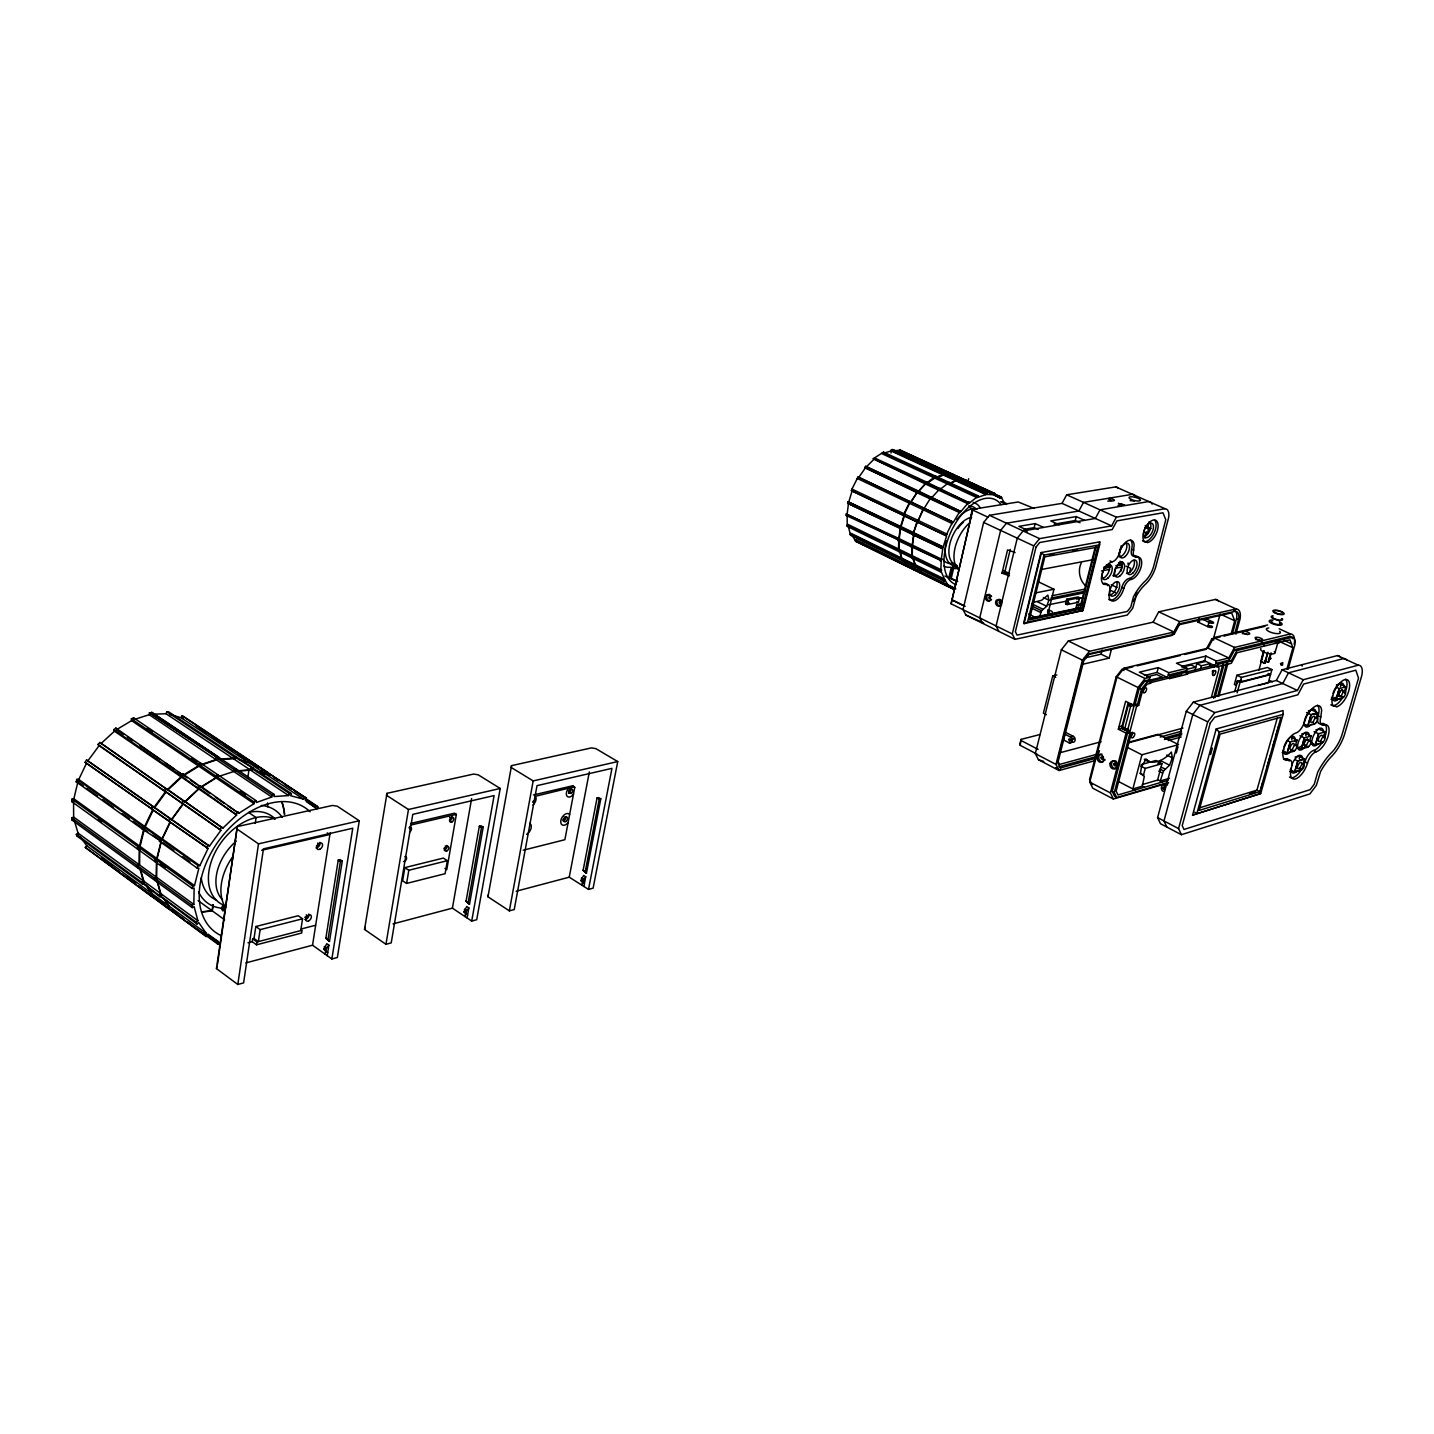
<?xml version="1.0" encoding="UTF-8"?>
<svg xmlns="http://www.w3.org/2000/svg" width="1434" height="1434" viewBox="0 0 1434 1434"><rect width="100%" height="100%" fill="white"/><g stroke="black" fill="none" stroke-linecap="round" stroke-linejoin="round"><path stroke-width="1.5" d="M139.098 864.63L73.636 817.057L71.772 817.936L137.234 865.544L139.098 864.63L139.223 850.523M139.636 865.007L137.754 865.939L154.442 878.074L156.306 877.124L139.636 865.007L139.761 848.874M156.306 877.124L156.485 860.938L154.603 861.368L137.879 849.304L138.202 846.831L140.084 846.418L156.826 858.482L161.11 841.274L142.558 829.175L143.472 826.665L145.228 826.791L162.024 838.747L170.126 821.772L85.126 762.314L86.524 759.984L154.173 807.145L165.484 791.747L99.125 745.662L97.978 744.497L99.806 742.471L184.771 801.767L198.519 788.825L180.881 775.633L183.014 774.001L209.956 793.54M156.575 877.321L154.693 878.253L191.959 905.356L193.841 904.406L156.575 877.321L156.754 861.135L154.872 861.565L155.195 859.091L157.077 858.661L194.486 885.585L198.896 868.215L197.139 868.108L159.622 841.346L160.536 838.818L162.293 838.944L199.828 865.652L208.055 848.462L151.789 809.242L153.223 806.858L154.711 807.521L171.578 819.37L182.925 803.865L97.978 744.497M193.841 904.406L194.128 888.076L192.246 888.524L154.872 861.565M898.706 551.463L847.225 526.386L848.139 525.633L850.541 535.24L901.896 560.371L899.62 550.692L898.706 551.463L898.455 550.208L898.76 539.991L846.221 515.487L846.257 514.017L898.831 538.521L900.265 527.999L847.619 503.28L847.96 501.703L900.624 526.403L904.012 515.541L851.366 490.625L851.975 489.066L858.016 476.984L953.377 522.209L959.489 511.974L917.097 492.113L918.119 490.876L960.923 511.544L968.165 502.868L925.719 483.15L926.848 482.218L969.456 502.993L978.4 495.931L978.329 497.168L934.843 476.913L934.789 478.131L927.027 483.276L926.848 482.218M1099.627 544.83L1099.735 541.855L1041.46 552.52L1024.037 623.629L1083.064 610.472L1099.627 544.83L1043.97 555.101L1041.46 552.52M858.016 476.984L910.626 502.043L917.097 492.74L864.648 467.538L865.652 466.319L918.119 491.503L925.504 484.011L873.234 458.755L883.487 452.122L935.56 476.16L935.506 477.379L943.088 474.905L943.787 473.561M883.487 452.122L883.434 453.323L891.052 450.957L943.088 474.905M897.827 540.475L898.831 538.521M953.897 587.922L950.097 586.058L949.326 587.241L944.97 579.999L944.146 581.039L943.626 580.053L944.468 579.031L940.829 570.822L941.224 560.551L898.24 540.672L899.243 538.718L941.296 559.063L942.837 548.451L912.813 534.613L917.491 521.958M1052.341 612.264L1052.341 612.067A4.266 1.362 13.7 0 0 1047.752 609.844M886.571 464.473L926.615 483.079L935.56 476.16M978.4 495.931L935.972 476.339L935.918 477.558L943.5 475.102L985.893 494.605L987.255 493.135L986.951 494.443L993.798 494.748L994.318 493.457L994.712 494.999L1000.376 498.1L1001.057 496.917L958.808 477.504L958.109 478.687M221.266 908.439C226.357 916.559 218.739 902.452 224.188 906.969M223.74 907.83L224.546 910.052M940.292 561.035L941.296 559.063M939.037 490.303L939.969 488.313L940.148 489.37L949.093 482.398L949.039 483.617L957.984 479.673L957.876 481.071M948.107 484.28L949.308 482.505L949.236 483.724L958.181 479.763M139.223 848.498L137.359 848.928L71.7 801.552L71.987 799.132L73.869 798.756L139.546 846.042L143.776 828.924L133.093 821.306M990.177 597.745C987.632 600.326 989.299 594.662 990.087 597.171M1000.323 602.997C998.243 598.57 999.444 606.797 1000.125 601.922M847.207 513.551L848.534 503.137M216.247 757.546L215.96 759.554L149.19 714.706L149.441 712.734L217.072 757.385L149.441 712.734M151.412 714.293L151.663 712.322L218.47 757.098L151.663 712.322M137.359 848.928L137.682 846.454L71.987 799.132M154.603 861.368L154.944 858.894L138.202 846.831M899.243 538.718L900.677 528.196L899.781 528.339L901.036 526.601L943.196 546.856L946.673 535.868L903.635 515.541L910.411 501.703L953.377 522.209M192.246 888.524L192.604 886.033L155.195 859.091M912.239 545.01L913.709 534.452M200.652 787.176L215.799 777.748L198.806 766.222L198.609 764.358L200.868 763.282L201.065 765.147L216.498 759.912L216.767 757.905L218.99 757.457L236.018 768.857L235.732 770.883M218.721 759.464L218.99 757.457M913.924 534.559L912.454 545.099L911.307 545.494L911.45 547.071L912.382 546.587L912.275 558.077L913.189 557.306L915.448 567.004L916.272 565.982L944.97 579.999M201.495 911.845L212.089 910.733L212.949 904.657M224.672 919.839L212.34 910.913L213.2 904.836M316.645 809.027L318.115 807.324L316.86 805.944L315.39 807.629L305.209 800.011L306.374 798.075L304.671 797.25L303.506 799.186L290.672 795.727L291.443 793.665L289.417 793.486L288.646 795.547L274.002 796.551L274.306 794.526L236.287 769.036L234.065 769.502L272.066 795.01L271.761 797.035L233.778 771.51L233.796 769.323L216.767 757.905M236.001 771.062L236.287 769.036M331.863 958.97L352.764 828.225L263.444 848.856L243.601 982.899L237.811 984.477L216.444 968.595L237.291 826.593L332.473 805.442L337.313 806.249L359.289 820.768L337.349 957.482L331.863 958.97L312.54 945.221L245.841 962.895M217.52 964.096L237.291 826.593M247.795 777.909L249.086 769.072M255.234 823.385L256.094 817.541L248.996 812.719M237.811 984.477L258.496 843.855L236.556 828.709M617.731 761.562L595.863 748.638L591.471 747.885L511.526 765.648L511.257 767.495L533.179 780.921L617.731 761.562L593.12 888.166L588.514 889.403L569.244 877.178L516.168 891.249M252.635 938.822L256.955 941.959L302.09 930.254L301.642 933.05L256.543 944.809L252.205 941.672L252.635 938.822L254.033 938.463L258.353 941.6L260.146 929.644L255.808 926.525L254.033 938.463M256.543 944.809L256.955 941.959M588.514 889.403L611.959 768.355L537.015 785.653L514.232 909.55L509.357 910.859L487.972 896.806L488.277 894.798M1269.269 657.364L1269.968 658.977L1271.295 658.314M300.728 930.612L302.556 918.782L298.218 915.734L255.808 926.525M312.54 945.221L330.178 832.724M328.888 945.203L327.705 952.678L325.966 950.67L326.325 948.358L328.888 945.203L326.773 943.715L323.869 949.183L327.705 952.678L327.221 955.671M325.859 938.212L338.245 860.059L340.127 859.611L342.26 861.063L329.479 941.457L325.859 938.212L329.479 941.457M325.124 954.166L325.59 951.19M327.956 939.7L340.378 861.511L338.245 860.059M1232.487 633.685L1236.753 617.678A12.619 6.077 -64.3 0 0 1233.921 610.418L1235.929 611.332A12.619 6.059 -64.3 0 1 1238.743 618.61L1235.068 632.502M471.714 921.058L494.103 795.583L412.795 814.351L391.231 942.873L385.961 944.307L364.541 929.447L386.965 793.325L473.668 774.055L478.257 774.844L500.215 788.467L476.715 919.714L471.714 921.058L452.409 908.152L393.095 923.872M385.961 944.307L408.457 809.493L386.481 795.296L386.965 793.325M404.836 867.624L402.631 880.781L406.593 883.434L445.096 873.7L447.354 860.687L443.375 858.088L404.836 867.624L408.815 870.277L447.354 860.687M406.593 883.434L408.815 870.277M410.608 823.457L454.524 813.186L456.37 814.369L446.781 869.667L444.934 868.448M468.846 907.919L467.592 915.089L466.068 913.135L466.462 910.913L468.846 907.919L466.749 906.521L463.971 911.737L467.592 915.089L467.09 917.957M452.409 908.152L471.625 798.559M466.068 901.197L479.35 826.199L481.071 825.769L483.204 827.131L469.492 904.316L466.068 901.197L469.492 904.316M464.974 916.559L465.476 913.691M468.165 902.595L481.483 827.543L483.204 827.131M1133.649 550.172L1134.151 544.723A12.189 6.274 -64.8 0 0 1127.465 540.959A12.189 6.274 -64.8 0 0 1119.38 552.861A8.729 4.517 -64.7 0 1 1112.067 561.877A12.225 6.31 -64.5 0 0 1101.975 574.586A12.225 6.31 -64.5 0 0 1106.331 584.427A8.676 4.481 -64.2 0 1 1109.557 591.346A12.117 6.22 -64.3 0 0 1110.669 600.254A12.117 6.22 -64.3 0 0 1117.803 598.785L1119.721 596.705A12.117 6.22 -64.3 0 0 1123.826 588.424A8.604 4.392 -64.4 0 1 1131.229 579.408A12.099 6.184 -64.6 0 0 1141.141 566.86A12.099 6.184 -64.6 0 0 1136.983 557.091A8.658 4.427 -64.8 0 1 1133.649 550.172L1131.623 549.24A12.189 6.274 -64.8 0 0 1130.566 540.152M487.972 896.806L511.526 765.648M509.357 910.859L533.179 780.921M523.213 850.219L564.871 839.715L574.765 787.427L572.614 785.796L533.43 794.956M585.735 876.766L584.409 883.702L583.477 879.651L585.735 876.766L583.656 875.457L580.967 880.476L584.409 883.702L583.889 886.481M569.244 877.178L589.32 771.976M583.136 870.295L597.064 797.931L598.659 797.555L600.792 798.828L586.416 873.306L583.136 870.295L586.416 873.306M581.792 885.136L582.312 882.376M585.233 871.621L599.197 799.222L600.792 798.828M1320.786 717.072L1321.646 710.601A15.003 6.722 -63.6 0 0 1314.369 706.819A15.003 6.722 -63.6 0 0 1304.582 721.661A10.755 4.858 -63.6 0 1 1295.852 733.025A15.039 6.776 -63.3 0 0 1283.753 748.996A15.039 6.776 -63.3 0 0 1288.108 760.163A10.683 4.804 -63.1 0 1 1291.335 767.961A14.896 6.65 -63.2 0 0 1292.07 778.339A14.896 6.65 -63.2 0 0 1300.172 775.848L1302.448 773.231A14.896 6.65 -63.2 0 0 1307.521 763.067A10.558 4.678 -63.3 0 1 1316.358 751.721A14.842 6.596 -63.5 0 0 1328.189 735.983A14.842 6.596 -63.5 0 0 1324.102 724.905A10.63 4.75 -63.7 0 1 1320.786 717.072L1318.151 715.817A14.985 6.74 -63.6 0 0 1317.505 705.205M891.052 450.957L891.733 449.613L890.98 453.036M942.156 473.829L892.127 450.814L892.414 449.523L944.45 473.453L944.164 474.744L952.893 474.278L995.232 493.708M847.619 503.28L899.369 528.142L900.624 526.403M913.028 534.703L917.348 520.183L918.334 520.47L923.496 507.887L924.321 508.514M943.5 475.102L944.863 473.65L987.255 493.135M986.951 494.443L944.576 474.941L944.863 473.65M899.781 528.339L941.941 548.595L943.196 546.856M364.541 929.447L365.025 927.314M967.161 485.14L968.649 478.741M957.446 581.541L948.824 577.884L951.298 567.308L947.121 567.272A35.115 19.628 -64.4 0 1 943.931 565.982M949.971 577.902L953.61 563.383M970.137 518.839L972.485 508.837L969.097 507.26M1034.022 508.407L1018.23 501.972L972.808 509.267L951.101 603.786L1012.279 633.936L1014.985 639.349L1127.321 615.043L1132.717 608.249L1135.943 596.687A29.971 15.075 -64.2 0 1 1144.708 584.929L1145.838 583.889A22.281 11.329 -64.6 0 0 1155.643 567.29L1168.62 517.692A12.709 6.471 -65.2 0 0 1165 508.712L1115.724 486.897L1066.681 494.802L1062.038 503.37L989.46 515.29L983.634 522.442L963.039 609.593L965.835 615.007L1014.985 639.349M951.101 603.786L952.015 599.842L964.885 606.188M964.777 606.241L952.033 599.95L972.808 509.267M73.869 798.756L77.884 781.96L76.145 781.799L77.024 779.325L78.762 779.487L144.691 826.414L152.757 809.547L85.126 762.314M1009.464 575.841L1001.99 573.17L1007.582 549.885L1015.093 552.556M1001.99 573.17L1004.678 572.65L1010.271 549.401M1026.78 532.283L1027.264 530.239L1018.929 526.368L1035.169 523.589L1043.504 527.425M1024.037 529.379L1034.201 527.622L1035.169 523.589M1012.279 633.936L1033.735 545.888L1039.578 538.628L1111.637 525.866L1116.333 517.172L1165 508.712M1023.733 622.858L1040.959 552.556M1024.037 623.629L1027.515 622.159L1043.97 555.101M140.084 846.418L144.314 829.3L142.558 829.175M1039.399 617.462L1041.586 610.759L1046.695 606.259L1048.899 600.183L1047.878 595.128L1041.604 600.272L1032.588 602.639M1047.501 615.276L1053.954 589.249L1037.624 581.451M157.077 858.661L161.361 841.471L159.622 841.346M224.385 907.328L224.439 908.959M1040.152 734.477L1021.044 739.388L1019.897 744.067L1020.237 745.357L1036.907 754.087M1084.534 520.345L1076.253 516.581L1075.267 520.542L1054.044 524.199M1020.237 745.357L1021.044 739.388M1065.587 603.822L1066.735 599.233L1078.009 596.92L1079.623 597.691L1078.476 602.262L1067.201 604.592L1065.587 603.822L1069.352 603.033M1067.201 604.592L1068.348 600.004L1079.623 597.691M1056.858 674.93L1052.735 675.898L1043.396 713.182L1046.39 714.706M1094.895 760.683L1059.063 770.524L1038.467 759.715L1035.312 753.621L1061.339 649.799L1068.33 640.98L1153.133 622.177L1173.944 632.018L1179.573 621.603L1236.054 608.948A15.129 7.26 -64.3 0 1 1240.016 619.165L1235.929 634.151M1075.643 609.074L1076.809 604.485L1082.437 603.32M1077.651 608.321L1078.422 605.256L1082.186 604.467M1029.128 618.305L1079.981 607.675L1094.984 548.111M1096.185 546.3L1080.644 607.998L1029.791 618.628M1082.276 608.787L1097.852 547.071L1044.812 556.876L1029.343 619.882L1082.276 608.787L1079.981 607.675M1082.186 611.368L1098.695 545.942M1099.233 543.844L1099.735 541.855M1059.063 770.524L1055.962 764.412L1082.437 660.16L1089.428 651.305L1173.944 632.018M1059.224 754.159L1062.469 741.378M1063.347 737.954L1078.171 679.608M1079.246 675.342L1082.509 662.562M1113.393 576.253L1115.652 567.434M1118.968 554.42L1121.191 545.745M1121.083 571.019L1122.123 566.932M1084.265 658.045L1101.115 654.173L1102.172 650.032M1129.616 572.363L1130.673 568.294L1126.049 566.161M1081.828 664.48L1109.163 658.098L1111.601 648.634M1144.87 538.091L1146.286 531.727M1147.451 528.106L1149.1 521.743M1136.821 592.188L1135.728 596.401A12.512 6.363 -64.3 0 1 1135.262 597.655M1132.717 666.882L1121.908 669.463L1116.19 676.758L1089.553 779.612L1092.027 784.595M1168.62 782.839L1113.376 799.025L1092.798 788.216L1089.768 782.122L1116.961 677.171L1123.987 668.208L1208.02 648.15L1228.795 657.991L1234.495 647.415L1290.385 633.936A15.344 7.116 -64.2 0 1 1294.149 644.189M1097.709 757.098L1099.376 750.681M1145.157 525.579L1151 528.519L1148.58 528.949L1147.379 533.591L1143.758 531.96M1167.832 780.419L1118 794.956L1116.136 791.102L1131.318 733.366L1126.066 733.15L1118.323 729.225L1125.636 701.262L1134.133 705.42L1127.052 732.362M1118.323 729.225L1121.478 728.4L1128.217 702.588M1131.82 704.273L1128.271 705.169L1122.23 728.293L1124.525 729.458L1128.074 728.526M1124.525 729.458L1130.584 706.335L1134.133 705.42M1113.376 799.025L1110.4 792.912L1126.066 733.15M1149.279 679.77L1149.925 677.332L1145.085 678.515L1138.04 687.549L1133.416 705.134L1137.108 705.779L1138.686 705.385L1142.773 689.826L1147.2 684.143L1150.749 683.265L1151.412 680.809L1149.279 679.77L1145.085 680.809L1139.349 688.159L1134.993 704.739M1167.993 782.516L1116.727 797.537L1114.648 796.444L1112.228 791.46L1127.644 732.72M1129.598 732.989L1136.803 705.582M1116.727 797.537L1114.308 792.554L1129.741 733.796M1137.108 705.779L1141.464 689.216L1147.2 681.849L1167.85 676.597M1144.386 675.522L1157.005 672.438L1158.296 667.599L1168.818 672.689L1186.922 668.244L1186.008 672.116M1161.791 678.103L1162.042 677.153L1156.629 674.518L1146.841 676.92M1127.716 742.489L1158.009 734.298L1178.569 744.622L1141.93 754.786L1132.86 788.951L1134.939 790.026M1215.297 664.892L1170.287 676.149L1168.172 675.127L1168.818 672.689M1143.561 774.79L1145.264 768.409L1161.988 763.659L1157.453 780.544M1157.005 672.438L1169.642 678.587L1170.287 676.149M1117.911 781.189L1132.86 788.951L1142.306 786.191L1144.314 776.457L1140.012 773.123M1211.228 625.887A3.065 0.95 14.7 0 1 1211.927 627.429A3.065 0.95 14.7 0 1 1207.786 626.676L1197.892 622.051L1199.003 617.875M1203.036 619.757L1206.478 618.986L1212.357 621.711A3.065 0.95 14.6 0 1 1213.056 623.234A3.065 0.95 14.6 0 1 1208.916 622.499L1203.162 619.291M1145.766 760.092C1154.46 765.738 1165.573 758.98 1171.363 752.043L1172.349 757.887L1169.588 765.2L1163.548 770.936L1160.249 780.974L1169.481 778.286M1194.791 671.004L1196.781 663.583L1205.618 661.433M1207.786 626.676L1208.916 622.499M1157.596 817.613L1186.276 711.282L1193.357 702.122L1276.314 680.487L1297.429 690.471L1303.219 679.734L1358.303 665.197A15.595 6.919 -64.1 0 1 1361.798 675.468L1344.357 735.033A27.318 12.081 -63.5 0 1 1332.419 755.503L1331.111 756.847A36.657 15.989 -63.2 0 0 1320.606 771.51L1316.34 785.402L1309.905 793.916L1181.383 834.696L1160.482 823.725L1157.596 817.613L1178.569 828.583L1181.383 834.696M1176.292 753.029L1177.995 746.72M1200.634 668.513L1201.369 665.788L1210.188 663.619L1209.454 666.326M1228.795 657.991L1216.337 661.038L1205.904 656.073L1204.614 660.841L1181.455 666.487M1213.164 639.797L1220.155 614.021M1288.091 669.391L1294.956 644.583A12.816 5.933 -64.2 0 0 1292.285 637.305L1236.843 650.57L1231.143 661.128L1217.789 664.426L1215.691 663.422L1216.337 661.038M1204.327 660.698L1217.143 666.81L1217.789 664.426M1211.443 697.067L1218.99 669.248A7.851 3.764 -63.8 0 0 1217.681 666.021L1186.043 673.855M1213.558 698.304L1222.969 663.852M1231.197 633.703L1234.71 620.779L1231.627 612.874L1178.103 624.937M1178.569 828.583L1207.715 721.84L1214.795 712.608L1297.429 690.471M1215.028 697.623L1223.758 665.663M1217.591 696.44L1226.912 662.329M1218.954 696.207L1227.737 664.103M1192.568 815.121L1216.211 728.956L1283.072 710.547L1283.089 714.401L1260.701 793.558L1192.568 815.121L1260.701 793.558M1210.619 754.517L1212.375 748.1M1283.089 714.401L1219.259 732.093L1196.924 813.329L1194.773 812.218M1236.915 675.235L1234.369 684.484L1236 685.273L1237.273 680.648L1240.141 682.01L1270.649 674.159L1271.94 669.588L1267.459 667.473L1236.915 675.235L1241.414 677.386L1271.94 669.588M1234.692 691.69L1237.56 681.293L1241.629 680.254M1237.13 692.873L1240.016 682.476L1270.524 674.607L1268.23 682.853L1257.833 685.56M1240.141 682.01L1241.414 677.386M1217.143 666.81L1231.376 663.279L1237.076 652.721L1263.569 646.268L1264.214 643.92M1267.441 654.065L1264.896 663.225L1260.683 661.612L1263.73 650.642L1261.705 659.658M1258.891 670.234L1264.179 651.161M1264.376 663.35L1267.943 652.237M1271.241 653.115L1268.696 662.221L1264.501 660.626L1268.176 662.365L1270.721 653.259M1274.987 652.9L1278.196 641.374M1286.925 669.015L1292.912 647.738L1289.991 639.815L1263.569 646.268M1200.15 807.647L1256.937 790.152L1277.353 717.825M1259.912 791.658L1280.956 717.215L1220.119 734.136L1199.111 810.443L1259.912 791.658L1256.937 790.152M1259.966 792.249L1262.995 781.53M1267.244 766.527L1270.273 755.826M1272.693 747.239L1274.503 740.822M1275.722 736.538L1278.752 725.819M1295.35 745.626L1297.089 740.105L1290.958 737.13M1290.116 769.861L1294.687 772.119L1297.716 760.97L1304.384 758.962M1301.355 770.094L1294.687 772.119L1297.86 761.042L1304.528 759.052L1302.789 764.483M1316.053 718.416L1317.81 712.895L1311.124 714.759L1307.916 725.98L1304.85 724.493M1309.403 741.503L1311.16 736.018L1305.048 733.061L1301.696 734.029M1323.51 737.363L1325.106 731.842M1323.654 737.434L1325.249 731.914L1319.155 728.992L1315.856 729.942M1331.487 697.605L1336.076 699.756L1339.32 688.607L1345.845 686.814L1344.088 692.317M848.874 501.577L852.154 490.822M901.036 526.601L904.424 515.738M216.444 968.595L217.197 966.301M1143.256 689.001L1142.145 690.435M1212.411 672.026L1212.429 670.789M153.492 714.222L166.039 713.72L166.756 711.73L168.8 711.963L235.606 756.471L234.871 758.496M76.145 781.799L142.038 828.798L142.952 826.289L144.691 826.414M159.353 841.149L160.285 838.621L162.024 838.747M218.183 759.106L232.828 758.299L233.581 756.274L166.756 711.73M220.8 759.357L233.366 758.658L234.1 756.632L253.155 768.176L252.42 770.201M235.409 758.855L236.144 756.829L233.581 756.274M197.139 868.108L198.071 865.544L199.828 865.652M237.829 770.757L250.376 770.004L251.129 767.979M238.098 770.936L250.645 770.183L251.398 768.14L253.424 768.355L291.443 793.665M990.213 596.652L990.231 598.211M1000.394 601.617L1000.233 602.979L1001.703 603.105M1001.667 602.728L1000.412 603.176M862.569 543.181L863.017 544.651M892.127 450.814L900.516 450.24L952.481 474.08L951.979 475.371M900.516 450.24L900.014 451.495L947.982 473.525M851.366 490.625L903.223 515.344L909.998 501.506M916.918 521.868L917.545 520.273M913.727 568.24L913.225 569.513L914.569 569.925L915.071 568.653M913.637 569.71L914.139 568.438M944.576 474.941L951.459 475.299L951.961 474.027L994.318 493.457M914.175 569.728L914.677 568.456M952.893 474.278L952.391 475.55L963.612 480.713M927.027 574.765L926.525 576.02L927.655 576.343M926.722 576.127L927.224 574.855M965.261 480.121L964.759 481.412L959.597 481.143M965.476 481.573L965.996 480.282M903.635 515.541L945.902 535.671L952.75 521.689M78.762 779.487L86.614 762.996M145.228 826.791L153.277 809.905M162.293 838.944L170.395 821.969M918.119 520.381L923.263 509.877M1153.133 622.177L1158.726 611.816L1215.423 599.448L1236.054 608.948M1177.171 626.676L1172.492 635.334L1087.438 654.854M1088.478 653.922L1174.231 634.169L1179.859 623.754L1235.283 611.278M1220.352 636.839L1211.873 638.829L1206.209 649.315L1184.592 654.478M1208.02 648.15L1213.684 637.646L1267.638 624.973M1215.691 663.422L1229.046 660.142L1234.746 649.584L1290.224 636.355A12.798 5.933 -64.2 0 1 1292.59 638.65M1276.314 680.487L1282.086 669.803L1337.438 655.589L1358.303 665.197M1001.057 496.917L1005.198 504.409L1006.023 503.406L1002.151 501.631M953.395 589.195L855.937 541.478L851.366 534.255L850.541 535.24M855.937 541.478L856.618 540.313M922.851 509.446L923.711 507.977M957.697 478.49L958.396 477.325L906.503 453.502L959.131 477.97L958.396 477.325M907.865 565.408L906.431 565.982L907.113 564.799L902.721 559.35M908.278 565.605L906.826 566.179L907.525 564.996L903.133 559.565L902.309 560.569L944.146 581.039M920.431 571.324L920.7 573.206L921.399 572.023M919.947 572.596L920.646 571.413L916.075 565.874L915.25 566.896L914.731 565.928L915.555 564.906L911.845 556.715L912.185 546.479L911.253 546.963M920.503 573.116L921.184 571.933M187.352 921.757L217.305 943.751L218.47 941.797L207.894 934.054M217.305 943.751L219.079 944.468L220.244 942.514M168.638 821.108L170.09 818.706L171.578 819.37M271.761 797.035L256.292 802.538L256.112 800.656L218.129 774.969L215.871 776.063L253.836 801.785L254.033 803.649L238.815 813.311L200.24 785.796L198.107 787.445L236.664 814.996L222.826 828.153L183.91 800.781L182.064 802.879L220.961 830.286L209.507 846.024L171.829 819.549L170.341 818.886L168.907 821.306L208.055 848.462M266.993 774.575L268.14 772.675L251.129 761.382L248.889 760.181L247.759 762.081L181.007 717.681L169.929 714.49M239.173 759.697L248.279 762.44L249.426 760.54L306.374 798.075M249.462 762.924L250.592 761.024L183.839 716.677L182.118 715.817L181.007 717.681M206.568 847.817L208.02 845.379L209.507 846.024M256.704 771.384L265.29 773.751L266.437 771.833M256.973 771.564L265.559 773.93L266.688 772.012L304.671 797.25M182.727 718.524L183.839 716.677M151.251 808.866L152.685 806.482L154.173 807.145M924.123 508.407L931.222 497.006L931.849 497.921M911.038 502.241L917.097 492.113M858.661 477.522L865.078 468.362M573.492 794.221L573.152 794.687A6.023 3.728 -58.4 0 1 567.004 796.139A6.023 3.728 -58.4 0 1 568.438 788.521L574.317 786.836M1128.02 564.333L1128.056 562.899M154.711 807.521L166.003 792.106M171.829 819.549L183.176 804.044L164.874 790.959L166.72 788.861L222.826 828.153M88.012 760.665L99.125 745.662M1071.897 738.152L1071.861 739.962M1102.764 756.489L1103.463 758.855M1089.464 653.581L1083.763 660.805L1057.79 763.013L1060.318 767.997L1095.468 758.371M959.489 511.974L960.529 510.701M902.309 560.569L900.014 550.889L899.1 551.66L941.045 572.094M931.437 497.096L930.612 499.068M917.097 492.74L917.706 490.679L865.652 466.319M164.157 899.028L169.266 906.288L167.778 908.009L204.829 935.219L206.335 933.48L198.752 922.582L196.996 923.98L142.109 882.573L143.866 881.211L140.478 869.219M145.999 884.868L152.416 893.938L150.929 895.623L206.191 936.545L207.697 934.807L218.47 941.797M219.85 829.139L221.714 826.988M167.509 907.812L169.015 906.109L165.179 900.66M80.232 836.721L86.757 845.773L85.287 847.422L150.409 895.246L151.896 893.543L146.77 886.302M181.795 802.699L183.66 800.602M164.354 790.582L166.201 788.503M1130.745 735.14L1131.48 733.419M931.652 497.831L940.166 488.402L940.363 489.46M918.119 490.876L918.531 491.683L925.719 483.15M866.082 467.143L873.431 459.812M185.04 801.947L198.788 789.005L198.107 787.445M215.96 759.554L200.527 764.788L200.33 762.924L133.595 717.789L131.354 718.828L198.071 763.999L198.268 765.864L183.158 775.202L115.885 728.078L113.788 729.655L180.343 775.274L181.025 776.834L167.33 789.65L99.806 742.471M167.85 790.026L181.562 777.192L180.881 775.633M1117.964 505.395L1121.406 505.377M100.936 743.619L114.487 731.197L113.788 729.655M968.165 502.868L969.276 501.918M898.24 540.672L899.172 540.188L899.1 551.66M925.504 484.011L926.436 482.021L874.346 457.84M847.225 526.386L847.153 515.021L846.221 515.487M1157.794 763.82L1160.733 761.436M157.399 881.552L160.751 893.561L159.013 894.941L196.153 922.134L197.91 920.736L194.11 906.647L192.228 907.614L154.98 880.494L154.442 878.074M158.744 894.762L160.5 893.382L156.593 879.365L154.711 880.297L138.04 868.162L137.754 865.939M161.361 895.21L159.604 896.591L142.109 882.573M159.873 896.788L161.612 895.408M74.532 821.234L78.045 833.1L76.325 834.409L141.59 882.197L143.346 880.834L139.958 868.843M76.325 834.409L77.203 836.237L142.468 884.025L144.207 882.663M142.988 884.419L144.726 883.057M236.001 813.419L238.152 811.734M197.838 787.266L199.971 785.617M180.343 775.274L182.476 773.625M77.203 836.237L78.942 834.929M957.213 565.695L954.865 568.671L958.324 568.348M526.601 834.301L527.873 833.441A6.578 4.105 -57.5 0 0 529.738 823.295M449.595 817.452L451.262 817.918L449.434 820.069M200.921 787.356L216.068 777.927L215.871 776.063M183.014 774.001L183.695 775.561L198.806 766.222M115.885 728.078L116.602 729.619L131.587 720.657L198.268 765.864M154.98 880.494L156.844 879.544M934.843 476.913L935.972 476.339M253.836 801.785L256.112 800.656M198.609 764.358L215.602 775.884L217.86 774.79L218.058 776.654L233.778 771.51M71.772 817.936L72.076 820.14L73.941 819.244M198.071 763.999L200.33 762.924M956.98 565.731L953.951 566.824L951.477 577.382L950.24 577.848L957.715 581.487M978.329 497.168L985.893 494.605M135.746 719.008L149.19 714.706M1282.713 662.526L1282.623 664.91M1249.534 793.809L1255.861 791.873M1294.526 772.048L1301.212 770.004M1295.099 757.062L1298.451 756.059L1304.528 759.052M1293.898 751.273L1286.979 753.208L1290.188 741.987L1297.089 740.105M1307.951 747.132L1301.14 749.032L1304.331 737.883L1311.16 736.018M1322.058 742.955L1315.319 744.838L1318.509 733.76L1325.249 731.914M1142.271 784.577L1158.224 779.935L1162.311 782.032M1314.584 724.062L1307.772 725.909L1310.981 714.688L1317.649 712.823M1141.141 764.627L1155.804 760.504L1161.988 763.659M1308.328 710.888L1311.662 709.955L1317.81 712.895M1336.076 699.756L1342.618 697.946L1335.932 699.702L1339.159 688.535L1336.237 687.155M1168.226 740.553L1181.186 736.986M1095.612 756.758L1058.973 766.76L1060.981 767.817M1164.605 737.918L1181.849 733.204M1164.426 739.496L1181.67 734.782M1182.942 728.096L1129.436 742.597L1128.11 740.804M1095.952 754.499L1059.565 764.412L1057.611 760.558M1160.178 737.022L1181.58 731.197M1336.434 684.843L1339.715 683.946L1345.845 686.814M1060.067 752.725L1101.115 741.754M1038.467 759.715L1043.755 761.454M1069.047 742.794A3.155 2.492 74.5 0 0 1072.22 741.199A3.155 2.492 74.5 0 0 1070.499 737.094L1064.637 734.065L1063.186 739.765L1069.047 742.794L1071.897 742.041A3.155 2.492 74.5 0 0 1075.052 740.446A3.155 2.492 74.5 0 0 1073.349 736.341L1065.426 732.272M1070.499 737.094L1073.349 736.341M1118.95 726.805L1122.105 725.98M247.992 942.765L252.205 941.672M301.373 928.927L315.552 925.271M260.146 929.644L302.556 918.782M1260.683 661.612L1264.896 663.225M1149.172 682.996L1181.706 674.93M1169.642 678.587L1187.728 674.105L1188.392 671.686L1186.276 670.664L1168.172 675.127M1150.301 680.039L1162.042 677.153M1182.154 667.168L1191.098 664.982L1195.687 667.168L1186.743 669.373M340.378 861.511L342.26 861.063M1158.296 667.599L1139.367 672.17L1149.925 677.332M1205.904 656.073L1176.436 663.207L1186.922 668.244M1137.037 665.86L1180.272 655.517M192.604 886.033L194.486 885.585M410.375 825.142L456.37 814.369M568.832 788.126L535.42 796.264A6.112 3.818 -57.9 0 1 532.928 805.048M1223.507 635.8L1226.303 635.137M1224.6 635.836L1264.86 626.371M261.669 850.29L329.766 834.534L327.275 832.849M258.496 843.855L359.289 820.768M408.457 809.493L500.215 788.467M1197.892 622.051L1199.613 621.657M154.944 858.894L156.826 858.482M137.682 846.454L139.546 846.042M272.066 795.01L274.306 794.526M1030.652 618.61L1080.824 608.106M1027.515 622.159L1083.064 610.472M71.7 801.552L73.564 801.176L73.636 817.057M233.796 769.323L236.018 768.857M1048.487 604.807L1068.079 600.792M1076.593 599.053L1082.975 597.745M965.835 615.007L983.616 623.019L982.505 623.252L979.745 617.839L1000.627 530.383L1006.453 523.213L1078.852 511.006L1083.512 502.384L1132.448 494.3A12.601 6.543 -65.3 0 1 1135.782 496.917M1050.961 598.121L1085.807 591.059M1050.548 599.663L1084.606 592.744M1052.126 595.719L1084.821 589.123M1035.007 593.013L1053.954 589.249M1101.437 570.965L1109.629 569.37M1115.795 568.169L1121.944 566.968M1104.09 566.842L1110.239 565.641M1118.448 564.046L1122.553 563.257M1103.786 568.043L1110.077 566.914M1116.082 565.659L1122.392 564.53M1104.09 568.187L1110.239 566.986M1116.387 565.803L1122.553 564.602M1106.223 565.139L1110.328 564.351M1118.538 562.755L1122.643 561.967M1041.425 569.495L1093.748 559.547M1002.474 571.144L1005.162 570.642M1049.491 554.922L1053.739 554.133M1072.847 550.602L1077.077 549.831M1076.253 516.581L1050.781 520.918L1059.099 524.736M1144.583 759.895L1146.77 759.554M944.45 473.453L892.414 449.523M201.746 912.042L212.34 910.913M445.275 845.881L445.974 847.817L443.823 848.354M564.154 816.896L564.924 818.402L562.881 819.495M1307.449 739.263L1306.983 739.299A3.513 1.577 -63.4 0 0 1304.474 742.203A3.513 1.577 -63.4 0 0 1304.331 745.501M568.563 791.998L569.925 789.184M951.8 563.401L948.681 563.365A30.885 17.262 -64.4 0 1 942.514 558.991M1047.609 610.92L1049.258 611.619L1047.591 611.476M1116.387 762.87L1115.276 763.963L1116.315 765.469M306.284 914.731L307.109 916.684L304.779 917.294M957.679 480.964L966.193 480.39L965.691 481.663L992.776 494.103M316.305 846.024L318.438 844.626L317.774 842.977M142.038 828.798L143.776 828.924M1110.956 500.502C1101.043 495.626 1125.403 501.326 1107.801 501.093M1209.615 625.905L1210.744 626.622L1208.288 626.066M164.749 904.585L154.173 897.397M1144.959 527.318L1148.58 528.949M1066.681 494.802L1116.333 517.172M1062.038 503.37L1111.637 525.866M1075.034 520.452L1080.053 522.729M1131.623 549.24A8.658 4.427 -64.8 0 0 1134.957 556.159L1136.983 557.091M899.566 449.971L951.549 473.829M967 481.591L1001.792 497.562M899.082 451.226L951.047 475.102M951.459 475.299L993.798 494.748M994.569 495.429L1000.376 498.1M891.339 449.667L986.198 493.296M1279.164 628.773L1290.385 633.936M1000.699 501.739L1006.489 504.409L1006.023 503.406M1289.596 636.302L1291.658 637.252M882.34 452.66L934.43 476.715M882.304 453.861L934.376 477.934M934.789 478.131L977.199 497.741M1283.878 640.281L1291.46 643.776M1236.574 618.771L1238.582 619.703M1110.041 560.945L1112.067 561.877M1034.201 527.622L1038.18 529.487M1221.965 614.863L1234.71 620.779M1279.666 641.59L1292.912 647.738M874.561 458.898L882.555 462.608M927.027 483.276L969.456 502.993M873.234 458.755L925.306 482.953M1108.661 599.322A12.117 6.22 -64.3 0 0 1121.8 587.474A8.604 4.392 -64.4 0 1 1129.221 578.476L1131.229 579.408M925.916 484.208L968.326 503.943M989.46 515.29L1039.578 538.628M973.094 510.253L987.901 517.154M918.531 491.683L960.923 511.544M983.634 522.442L1033.735 545.888M1121.8 587.474L1123.826 588.424M864.648 467.538L916.684 491.916M917.509 492.938L959.902 512.798M1111.225 584.785L1116.996 587.492M1102.549 583.459A12.207 6.328 -64.5 0 0 1104.305 583.477L1106.331 584.427M1143.758 775.041L1140.478 773.518L1141.5 766.616L1146.124 759.106L1149.512 762.01M1158.726 611.816L1179.573 621.603M1213.684 637.646L1234.495 647.415M1282.086 669.803L1303.219 679.734M1109.755 589.966L1115.544 592.672M1211.873 638.829L1213.953 639.797M1234.746 649.584L1236.843 650.57M857.173 478.418L952.499 523.697M1268.086 673.46L1270.524 674.607M1172.205 633.201L1174.231 634.169M1229.046 660.142L1231.143 661.128M1269.789 680.541L1272.514 681.831M851.975 489.066L947.318 534.273M1076.862 601.491L1078.476 602.262M1306.517 712.555L1311.124 714.759M1066.735 599.233L1068.348 600.004M1076.809 604.485L1078.422 605.256M1237.56 681.293L1240.016 682.476M1009.518 573.761L1006.22 572.184A2.402 1.309 -64.1 0 1 1007.224 573.044M1196.781 663.583L1201.369 665.788M1318.151 715.817A10.63 4.75 -63.7 0 0 1321.485 723.65L1324.102 724.905M1004.678 572.65L1008.568 574.514M847.96 501.703L899.727 526.565M900.14 526.762L942.317 546.999M900.677 528.196L911.845 533.556M1043.468 597.584L1048.899 600.183M1314.082 731.627L1318.671 733.832L1315.462 744.909L1310.909 742.687M1037.642 601.886L1046.695 606.259M846.257 514.017L897.899 538.987M898.293 539.202L940.363 559.547M1031.924 603.911L1042.787 609.163M851.133 516.939L896.788 539.041M906.611 543.791L941.224 560.551M1052.861 614.648L1048.702 612.838A4.266 1.362 13.7 0 1 1047.627 612.587M1032.534 606.367L1041.586 610.759M1299.885 735.732L1304.474 737.954L1301.283 749.104L1296.694 746.863M1031.602 608.088L1040.636 612.461M950.025 586.058L955.815 588.854M1289.489 777.049A14.878 6.668 -63.2 0 0 1304.922 761.795A10.558 4.696 -63.3 0 1 1313.759 750.466L1316.358 751.721M847.888 524.378L899.369 549.419M899.781 549.616L941.744 570.033M846.974 525.131L940.829 570.822M1028.608 614.075L1034.47 616.925M1287.266 740.571L1290.331 742.059L1287.14 753.28L1282.552 751.022M944.934 575.984L948.824 577.884M1101.115 654.173L1109.163 658.098M850.846 533.287L902.219 558.382M902.613 558.579L944.468 579.031M851.366 534.255L900.749 558.4M903.133 559.565L914.229 564.978M850.021 534.273L901.377 559.403M901.789 559.601L943.626 580.053M1068.33 640.98L1089.428 651.305M1123.987 668.208L1145.085 678.515M1193.357 702.122L1214.795 712.608M1121.908 669.463L1124.005 670.503M1145.085 680.809L1147.2 681.849M855.865 539.704L949.272 585.448M855.166 540.851L954.327 589.41M1304.922 761.795L1307.521 763.067M1294.812 759.554L1297.86 761.042M1283.502 759.052A15.021 6.794 -63.4 0 0 1285.491 758.873L1288.108 760.163M1061.339 649.799L1082.437 660.16M1116.19 676.758L1138.04 687.549M1139.349 688.159L1141.464 689.216M1186.276 711.282L1207.715 721.84M1135.262 703.682L1138.686 705.385M1128.271 705.169L1130.584 706.335M1052.735 675.898L1055.747 677.404M1124.65 728.167L1129.669 730.695M1121.478 728.4L1131.318 733.366M1166.756 755.055L1172.349 757.887M1160.267 760.468L1169.588 765.2M1126.873 747.132L1141.93 754.786M1161.253 767.065L1164.964 768.965M1145.408 759.411L1151.018 762.279M1144.35 759.195L1148.096 761.096M1159.819 769.018L1163.548 770.936M1158.654 771.116L1162.382 773.034M1140.604 766.025L1145.264 768.409M1142.306 786.191L1144.368 787.266M1021.402 740.679L1038.091 749.39M1112.228 791.46L1114.308 792.554M1035.312 753.621L1055.962 764.412M1089.768 782.122L1110.4 792.912M1055.765 767.746L1060.371 770.166M597.064 797.931L599.197 799.222M574.765 787.427L572.614 785.796M581.379 878.343L583.477 879.651M580.967 880.476L583.064 881.785M581.666 877.966L583.763 879.293M581.146 880.691L583.226 882.035M479.35 826.199L481.483 827.543M1268.319 659.174L1269.807 658.941L1269.682 657.435M464.365 909.532L466.462 910.913M463.971 911.737L466.068 913.135M182.118 715.817L248.889 760.181M196.368 725.873L259.321 767.71M270.201 774.934L261.705 769.287L262.978 770.685M273.589 777.192L278.68 780.58M284.362 784.344L291.586 789.148M295.189 791.55L316.86 805.944M199.523 728.49L206.926 733.419M212.465 737.094L219.868 742.023M225.425 745.716L232.828 750.645M238.385 754.338L245.788 759.249M251.344 762.942L258.747 767.871M266.383 772.944L269.771 775.202M305.478 798.935L318.115 807.324M248.279 762.44L265.29 773.751M265.559 773.93L303.506 799.186M306.374 801.624L315.39 807.629M464.67 909.156L466.749 910.536M236.144 756.829L253.155 768.176M251.398 768.14L289.417 793.486M464.168 911.97L466.265 913.386M166.039 713.72L232.828 758.299M233.366 758.658L250.376 770.004M250.645 770.183L288.646 795.547M216.498 759.912L233.509 771.331M200.868 763.282L217.86 774.79M146.806 728.4L152.363 732.165M191.26 758.514L196.834 762.279M240.016 791.514L245.447 795.189M216.068 777.927L254.033 803.649M116.602 729.619L123.79 734.549M127.393 737.004L132.788 740.715M139.976 745.626L159.783 759.178M165.179 762.888L174.159 769.036M177.762 771.51L183.158 775.202M183.695 775.561L187.083 777.891M190.489 780.204L197.265 784.846M215.369 797.25L224.385 803.416M227.988 805.89L238.815 813.311M114.487 731.197L181.025 776.834M181.562 777.192L198.519 788.825M198.788 789.005L236.664 814.996M183.176 804.044L220.961 830.286M86.524 759.984L152.685 806.482M153.223 806.858L170.09 818.706M170.341 818.886L208.02 845.379M324.55 946.476L326.647 947.964M324.227 946.888L326.325 948.358M323.869 949.183L325.966 950.67M324.084 949.433L326.181 950.921M77.024 779.325L142.952 826.289M143.472 826.665L160.285 838.621M160.536 838.818L198.071 865.544M77.884 781.96L83.226 785.76M86.793 788.306L97.476 795.924M102.818 799.724L113.501 807.342M122.41 813.687L129.544 818.778M144.314 829.3L147.666 831.702M152.703 835.287L157.74 838.89M163.153 842.744L173.873 850.38M182.817 856.743L189.951 861.852M98.408 819.083L101.957 821.646M160.303 863.698L165.645 867.552M198.107 900.606L212.089 910.733M72.076 820.14L137.521 867.785L137.234 865.544M78.045 833.1L143.346 880.834M143.866 881.211L160.5 893.382M160.751 893.561L197.91 920.736M86.757 845.773L151.896 893.543M152.416 893.938L169.015 906.109M169.266 906.288L206.335 933.48M101.527 858.177L112.372 866.136M126.819 876.748L135.854 883.38M150.301 893.974L161.128 901.932M171.883 909.837L176.866 913.476M203.216 932.835L219.079 944.468M101.456 858.697L119.022 871.603M122.535 874.184L134.85 883.201M138.363 885.782L150.66 894.816M165.143 905.446L180.057 916.398M180.308 916.595L183.839 919.176M151.771 896.573L85.287 847.422M168.889 909.138L150.409 895.246M971.876 483.509L972.808 484.262M204.829 935.219L206.191 936.545M1216.211 728.956L1219.259 732.093M261.185 768.929L262.458 770.327M1073.385 738.42L1073.69 739.388M998.835 631.354L996.092 625.923L1017.262 538.18L1023.105 530.956L1095.343 518.463L1100.021 509.823L1148.795 501.542A12.655 6.507 -65.2 0 1 1152.129 504.159M1166.846 827.059L1163.978 820.965L1192.801 714.508L1199.882 705.313L1282.749 683.534L1288.521 672.815L1343.801 658.529A15.541 6.955 -64.1 0 1 1346.974 660.465M141.59 882.197L142.468 884.025M196.153 922.134L196.996 923.98M951.8 598.91L952.033 599.95M926.436 482.021L926.615 483.079M133.595 717.789L133.828 719.617M131.354 718.828L131.587 720.657M191.959 905.356L192.228 907.614M218.129 774.969L218.326 776.834M215.602 775.884L215.799 777.748M1302.305 666.039A3.155 0.986 15.3 0 1 1302.574 664.677M1164.247 786.316A3.244 2.599 72 0 1 1167.581 784.739L1164.784 785.563A3.244 2.599 72.1 0 0 1161.45 787.141A3.244 2.599 72.1 0 0 1163.225 791.371M1213.433 670.341A2.707 1.291 -63.8 0 1 1212.393 673.371M1144.207 687.585A2.778 1.38 -63.4 0 1 1142.253 691.547M1242.274 633.703A3.872 1.201 14.9 0 1 1247.508 634.635M1255.736 639.582A3.89 1.201 15 0 1 1260.701 640.801A3.89 1.201 15 0 1 1261.311 642.557M1103.463 761.651A3.997 3.173 73.7 0 1 1098.785 758.407A3.997 3.173 73.7 0 1 1102.029 754.105M1105.022 759.59A3.997 3.173 73.7 0 1 1104.682 760.468M1116.315 768.301A3.997 3.191 73.4 0 1 1111.744 765.523A3.997 3.191 73.4 0 1 1114.039 760.683M1114.881 760.719A3.997 3.191 73.4 0 1 1116.494 761.544M1117.66 763.193A3.997 3.191 73.4 0 1 1117.911 766.222M1279.666 631.318A7.242 2.205 15 0 1 1276.977 633.631A7.242 2.205 15 0 1 1267.674 630.763A7.242 2.205 15 0 1 1268.767 627.967M1132.251 732.129A2.76 1.362 -62.9 0 1 1130.87 736.144M1122.983 727.325A2.922 1.452 -62.9 0 1 1123.396 727.307M1115.724 486.897A12.547 6.578 -65.3 0 1 1118.269 488.152M1085.914 586.094A16.975 13.641 79.1 0 1 1081.451 562.576M1154.549 520.04A12.117 6.202 -65 0 1 1153.133 534.882A12.117 6.202 -65 0 1 1142.504 540.761M1116.71 581.899A7.905 4.069 -64.3 0 1 1115.204 590.521A7.905 4.069 -64.3 0 1 1109.109 594.985M1120.008 561.268A7.923 4.087 -64.5 0 1 1121.37 568.617A7.923 4.087 -64.5 0 1 1115.132 575.876M1113.985 575.876A7.923 4.087 -64.5 0 1 1113.053 575.375M1108.536 564.189A7.959 4.123 -64.5 0 1 1108.195 572.973A7.959 4.123 -64.5 0 1 1101.545 578.35M1125.851 542.59A7.959 4.105 -64.8 0 1 1125.475 551.391A7.959 4.105 -64.8 0 1 1118.879 556.715M1134.061 560.353A7.887 4.033 -64.6 0 1 1132.537 568.993A7.887 4.033 -64.6 0 1 1126.497 573.385M1149.853 522.46A7.905 4.051 -65.1 0 1 1149.853 530.311A7.905 4.051 -65.1 0 1 1144.027 536.531M1145.497 527.443A7.905 4.051 -65 0 1 1153.366 525.507A7.905 4.051 -65 0 1 1147.451 537.463A7.905 4.051 -65 0 1 1144.583 529.307M1134.724 598.874A12.512 6.363 -64.3 0 1 1133.452 601.24M1104.305 583.477A8.676 4.481 -64.3 0 1 1107.711 585.681M1134.957 556.159A12.099 6.184 -64.6 0 1 1139.116 565.928A12.099 6.184 -64.6 0 1 1129.221 578.476M1130.171 500.663A5.915 1.649 13.8 0 1 1134.419 501.255M989.926 600.81A3.244 2.527 78.9 0 1 986.771 597.243A3.244 2.527 78.9 0 1 990.034 594.626M991.181 595.63A3.244 2.527 78.9 0 1 991.575 596.347M991.503 599.555A3.244 2.527 78.9 0 1 991.091 600.165M1001.703 604.539A3.262 2.545 78.7 0 1 998.369 605.345A3.262 2.545 78.7 0 1 997.114 601.133A3.262 2.545 78.7 0 1 1000.233 599.591M1000.842 600.004A3.262 2.545 78.7 0 1 1001.757 601.312M956.478 564.978A25.776 14.34 -64.3 0 1 950.706 540.815A25.776 14.34 -64.3 0 1 971.678 517.262M958.754 569.8A29.254 16.222 -64.3 0 1 955.044 547.896A29.254 16.222 -64.3 0 1 969.796 522.711M957.876 528.572A20.13 11.221 -64.4 0 1 963.218 522.388M957.41 566.251A30.849 17.19 -64.4 0 1 946.279 540.887M956.765 519.52A30.849 17.19 -64.4 0 1 977.253 509.016M956.173 584.696A46.82 25.955 -64.4 0 1 953.986 525.902A46.82 25.955 -64.4 0 1 1001.04 504.625M973.22 502.402A35.115 19.628 -64.4 0 1 980.103 507.6M968.524 505.987A30.885 17.262 -64.4 0 1 975.622 508.461M1274.27 651.502A7.493 2.33 15.1 0 1 1268.158 653.474A7.493 2.33 15.1 0 1 1260.898 648.527M1277.819 641.894A7.511 2.312 15 0 1 1276.977 642.253M1280.042 641.876A9.411 2.904 15 0 1 1274.934 643.113M1279.271 621.782A6.74 2.043 15 0 1 1280.329 625.242A6.74 2.043 15 0 1 1270.345 622.607A6.74 2.043 15 0 1 1272.783 620.08M1279.737 623.001A4.714 1.416 15 0 1 1277.981 624.471A4.714 1.416 15 0 1 1271.94 622.607A4.714 1.416 15 0 1 1272.639 620.814M1278.895 619.9A4.714 1.416 15 0 1 1273.876 618.466A4.714 1.416 15 0 1 1272.585 616.584M1281.387 618.896A4.714 1.416 15 0 1 1281.207 619.613M1282.05 618.538A5.915 1.775 15 0 1 1279.845 620.384A5.915 1.775 15 0 1 1272.263 618.054A5.915 1.775 15 0 1 1273.141 615.813M222.557 899.853A42.178 28.411 -53.2 0 1 236.359 841.023M308.776 914.014A3.639 2.384 -53.6 0 1 308.023 917.581A3.639 2.384 -53.6 0 1 304.85 919.481M319.925 842.35A3.675 2.438 -54.5 0 1 319.155 845.988A3.675 2.438 -54.5 0 1 315.964 847.852M225.694 907.686A47.931 32.14 -53.3 0 1 233.115 856.134M223.829 905.248A50.477 34.075 -53.3 0 1 217.538 847.96A50.477 34.075 -53.3 0 1 275.238 819.101A50.477 34.183 -53.2 0 0 248.745 812.415M281.638 801.57A75.769 51.767 -53 0 1 284.398 814.297M267.531 802.915A75.339 51.875 -52.9 0 1 267.782 806.894M221.033 935.56A76.737 51.481 -53.4 0 1 218.488 841.149A76.737 51.481 -53.4 0 1 310.103 811.769M281.906 801.749A75.787 51.767 -53 0 1 284.649 814.476M261.257 805.424A57.414 38.879 -53.2 0 1 282.193 817.308M223.399 908.331A57.414 38.879 -53.2 0 1 198.555 891.751M216.534 900.14A50.477 34.183 -53.2 0 1 201.28 877.751M1215.423 599.448A15.057 7.331 -64.3 0 1 1218.81 601.473M1337.438 655.589A15.523 6.973 -64.1 0 1 1340.629 657.543M1340.414 696.153A3.513 1.559 -63.9 0 1 1338.747 695.024A3.513 1.559 -63.9 0 1 1340.503 690.901A3.513 1.559 -63.9 0 1 1342.798 690.614M1307.808 739.46A3.513 1.577 -63.4 0 1 1308.184 740.41M1304.707 745.68A3.513 1.577 -63.4 0 0 1306.231 744.945A3.513 1.577 -63.4 0 1 1304.115 744.622A3.513 1.577 -63.4 0 1 1306.051 740.087A3.513 1.577 -63.4 0 1 1308.328 740.482M1313.024 721.929A3.531 1.577 -63.6 0 1 1310.748 721.266A3.531 1.577 -63.6 0 1 1313.078 716.606A3.531 1.577 -63.6 0 1 1314.942 718.076M1320.517 740.858A3.495 1.559 -63.5 0 1 1318.276 740.464A3.495 1.559 -63.5 0 1 1320.212 735.947A3.495 1.559 -63.5 0 1 1322.453 736.359M1292.303 749.157A3.531 1.595 -63.3 0 1 1289.991 748.548A3.531 1.595 -63.3 0 1 1292.321 743.87A3.531 1.595 -63.3 0 1 1294.221 745.304M1299.778 768.015A3.495 1.559 -63.2 0 1 1297.501 767.656A3.495 1.559 -63.2 0 1 1299.437 763.139A3.495 1.559 -63.2 0 1 1301.714 763.497M1305.621 732.29A9.733 4.374 -63.4 0 1 1305.854 735.839M1300.584 746.415A9.733 4.374 -63.4 0 1 1297.591 748.369M1299.043 755.288A9.697 4.356 -63.2 0 1 1299.276 758.801M1292.482 770.596A9.697 4.356 -63.2 0 1 1289.74 771.438M1305.639 724.636A9.769 4.41 -63.7 0 1 1304.187 725.335M1291.55 736.341A9.805 4.445 -63.4 0 1 1291.801 739.908M1284.954 751.828A9.805 4.445 -63.4 0 1 1282.175 752.635M1319.746 728.221A9.68 4.32 -63.5 0 1 1320.051 729.781M1313.203 743.511A9.68 4.32 -63.5 0 1 1311.751 744.192M1340.306 683.193A9.715 4.338 -63.9 0 1 1340.485 686.778M1335.215 697.318A9.715 4.338 -63.9 0 1 1331.039 699.29M1283.986 746.899A9.805 4.427 -63.4 0 1 1291.138 736.753A9.805 4.427 -63.4 0 1 1295.171 741.539M1291.353 750.466A9.805 4.427 -63.4 0 1 1283.52 749.14M1310.533 725.012A9.787 4.392 -63.6 0 1 1304.223 723.184A9.787 4.392 -63.6 0 1 1310.658 710.278A9.787 4.392 -63.6 0 1 1315.838 714.383M1291.568 765.828A9.715 4.356 -63.2 0 1 1297.913 756.184A9.715 4.356 -63.2 0 1 1302.681 758.478M1297.34 770.99A9.715 4.356 -63.2 0 1 1291.102 768.032M1305.406 746.325A9.751 4.374 -63.4 0 1 1297.788 748.046A9.751 4.374 -63.4 0 1 1302.502 734.871A9.751 4.374 -63.4 0 1 1309.296 735.481M1333.011 693.411A9.715 4.32 -63.9 0 1 1339.32 683.821A9.715 4.32 -63.9 0 1 1343.945 686.366M1338.585 698.896A9.715 4.32 -63.9 0 1 1332.527 695.651M1318.043 743.87A9.68 4.32 -63.5 0 1 1311.823 742.776A9.68 4.32 -63.5 0 1 1317.183 730.247A9.68 4.32 -63.5 0 1 1323.385 731.394M1288.592 759.679A10.665 4.804 -63.1 0 1 1289.184 761.131M1285.491 758.873A10.665 4.804 -63.1 0 1 1288.126 759.178M1321.485 723.65A14.842 6.614 -63.5 0 1 1324.299 738.295M1322.578 741.736A14.842 6.614 -63.5 0 1 1313.759 750.466M1345.558 679.196A14.878 6.632 -63.9 0 1 1344.823 693.375M1343.102 696.834A14.878 6.632 -63.9 0 1 1330.842 704.775M1342.941 690.668A3.513 1.559 -63.9 0 1 1343.013 691.977M1340.557 696.225A3.513 1.559 -63.9 0 1 1339.248 693.375A3.513 1.559 -63.9 0 1 1342.708 690.274M570.015 788.162A2.653 1.649 -58.4 0 1 570.929 790.421A2.653 1.649 -58.4 0 1 568.635 792.93M565.767 816.699A2.689 1.667 -58 0 1 565.121 819.388A2.689 1.667 -58 0 1 562.917 820.75M533.323 801.014A2.689 1.685 -57.9 0 1 532.606 802.215M568.115 822.65A6.489 3.997 -58 0 1 563.293 825.249L562.253 824.962A6.489 3.997 -58 0 1 562.486 816.753A6.489 3.997 -58 0 1 569.657 814.476M404.854 856.654A2.76 1.775 -55.6 0 1 406.467 858.894A2.76 1.775 -55.6 0 1 403.51 861.565M446.673 845.468A2.707 1.721 -56.3 0 1 446.494 848.283A2.707 1.721 -56.3 0 1 444.002 849.95M451.674 816.538A2.725 1.739 -56.7 0 1 451.656 819.065A2.725 1.739 -56.7 0 1 449.523 821.001M409.21 827.543A2.76 1.792 -56 0 1 411.486 828.673A2.76 1.792 -56 0 1 409.497 832.025M409.532 826.916A2.76 1.792 -56 0 1 409.425 828.727M1068.76 739.424C1069.746 744.461 1072.166 736.7 1068.76 739.424M1100.9 757.457C1101.886 762.547 1104.377 754.732 1100.9 757.457M1113.734 764.071C1114.738 769.198 1117.247 761.346 1113.734 764.071M1162.938 787.911C1163.942 793.092 1166.541 785.169 1162.938 787.911M1280.544 663.637C1281.53 668.477 1283.986 660.913 1280.544 663.637M1036.011 547.089L1015.362 631.713L1017.064 635.119L1127.303 611.44L1130.781 607.084L1133.398 596.92A34.093 17.154 -64.2 0 1 1145.336 580.949A18.104 9.213 -64.6 0 0 1148.007 577.902L1148.849 576.737A18.104 9.213 -64.6 0 0 1153.725 566.054L1165.788 519.717L1162.974 512.78L1116.889 520.883L1112.192 529.558L1039.704 542.518L1036.011 547.089M1210.26 723.059L1182.208 825.608L1183.982 829.461L1310.102 789.686L1314.243 784.237L1317.756 772.066A41.711 18.194 -63.2 0 1 1332.043 752.115A22.209 9.823 -63.5 0 0 1335.215 748.261L1336.219 746.809A22.209 9.823 -63.5 0 0 1342.296 733.796L1358.518 678.121L1355.811 670.198L1303.631 684.072L1297.842 694.809L1214.723 717.233L1210.26 723.059M1211.873 622.428L1209.4 621.782L1211.873 622.428M1211.909 665.681L1214.293 666.828L1211.909 665.681M1124.597 505.037L1118.466 503.442L1124.597 505.037M909.909 563.938L913.852 567.434L909.909 563.938M571.359 793.432L568.904 793.181A2.653 1.649 -58.4 0 1 569.746 790.242A2.653 1.649 -58.4 0 1 572.148 789.327L572.471 789.614A2.653 1.649 -58.4 0 1 571.359 793.432M1336.918 706.711L1333.459 706.012A14.896 6.614 -63.9 0 1 1338.675 684.287A14.896 6.614 -63.9 0 1 1349.591 686.492A14.896 6.614 -63.9 0 1 1336.918 706.711M1147.666 542.518L1144.529 541.676A12.135 6.184 -65 0 1 1148.222 523.535A12.135 6.184 -65 0 1 1158.134 526.224A12.135 6.184 -65 0 1 1147.666 542.518M1243.153 632.914A3.872 1.201 14.9 0 0 1249.552 634.061A3.872 1.201 14.9 0 0 1245.339 631.426A3.872 1.201 14.9 0 0 1243.153 632.914M1255.987 638.883A3.89 1.201 15 0 0 1262.404 640.03A3.89 1.201 15 0 0 1258.138 637.377A3.89 1.201 15 0 0 1255.987 638.883M1097.261 756.811A3.997 3.173 73.7 0 0 1101.097 762.332A3.997 3.173 73.7 0 0 1102.71 756.112A3.997 3.173 73.7 0 0 1097.261 756.811M1110.095 763.444A4.015 3.191 73.4 0 0 1113.949 768.982A4.015 3.191 73.4 0 0 1115.598 762.745A4.015 3.191 73.4 0 0 1110.095 763.444M1107.89 578.135A7.977 4.123 -64.5 0 0 1111.153 565.39A7.977 4.123 -64.5 0 0 1102.459 573.134A7.977 4.123 -64.5 0 0 1107.89 578.135M1115.383 594.769A7.905 4.069 -64.3 0 0 1118.628 582.15A7.905 4.069 -64.3 0 0 1110.041 589.858A7.905 4.069 -64.3 0 0 1115.383 594.769M1120.277 575.661A7.941 4.087 -64.5 0 0 1123.539 562.988A7.941 4.087 -64.5 0 0 1114.935 570.678A7.941 4.087 -64.5 0 0 1120.277 575.661M1125.188 556.517A7.959 4.105 -64.8 0 0 1128.468 543.773A7.959 4.105 -64.8 0 0 1119.846 551.445A7.959 4.105 -64.8 0 0 1125.188 556.517M1132.735 573.188A7.887 4.033 -64.6 0 0 1136.015 560.569A7.887 4.033 -64.6 0 0 1127.465 568.222A7.887 4.033 -64.6 0 0 1132.735 573.188M1131.301 499.48A5.915 1.649 13.8 0 0 1140.46 500.376A5.915 1.649 13.8 0 0 1132.448 496.827A5.915 1.649 13.8 0 0 1131.301 499.48M995.698 601.653A3.262 2.545 78.7 0 0 998.763 606.062A3.262 2.545 78.7 0 0 1000.018 600.864A3.262 2.545 78.7 0 0 995.698 601.653M985.516 596.687A3.262 2.527 78.9 0 0 988.582 601.079A3.262 2.527 78.9 0 0 989.836 595.899A3.262 2.527 78.9 0 0 985.516 596.687M1145.103 692.371A2.778 1.38 -63.4 0 0 1146.268 687.997A2.778 1.38 -63.4 0 0 1143.256 690.794A2.778 1.38 -63.4 0 0 1145.103 692.371M1214.347 674.984A2.707 1.291 -63.8 0 0 1215.512 670.718A2.707 1.291 -63.8 0 0 1212.644 673.424A2.707 1.291 -63.8 0 0 1214.347 674.984M1133.254 737.363A2.76 1.362 -62.9 0 0 1134.402 733.025A2.76 1.362 -62.9 0 0 1131.408 735.839A2.76 1.362 -62.9 0 0 1133.254 737.363M1274.163 612.533A5.915 1.775 14.9 0 0 1283.914 614.29A5.915 1.775 14.9 0 0 1277.389 610.328A5.915 1.775 14.9 0 0 1274.163 612.533M1275.041 612.497A4.714 1.416 14.9 0 0 1282.821 613.895A4.714 1.416 14.9 0 0 1277.604 610.741A4.714 1.416 14.9 0 0 1275.041 612.497M319.925 849.197A3.675 2.438 -54.6 0 0 322.058 843.461A3.675 2.438 -54.6 0 0 317.039 846.042A3.675 2.438 -54.6 0 0 319.925 849.197M308.776 920.843A3.657 2.384 -53.6 0 0 310.873 915.197A3.657 2.384 -53.6 0 0 305.89 917.85A3.657 2.384 -53.6 0 0 308.776 920.843M1302.377 769.305A3.513 1.559 -63.2 0 0 1303.954 763.838A3.513 1.559 -63.2 0 0 1300.315 767.423A3.513 1.559 -63.2 0 0 1302.377 769.305M1294.92 750.448A3.549 1.595 -63.3 0 0 1296.497 744.909A3.549 1.595 -63.3 0 0 1292.805 748.53A3.549 1.595 -63.3 0 0 1294.92 750.448M1343.73 697.014A3.513 1.559 -63.9 0 0 1345.325 691.511A3.513 1.559 -63.9 0 0 1341.74 695.024A3.513 1.559 -63.9 0 0 1343.73 697.014M1308.991 746.289A3.513 1.577 -63.4 0 0 1310.586 740.786A3.513 1.577 -63.4 0 0 1306.93 744.371A3.513 1.577 -63.4 0 0 1308.991 746.289M1315.641 723.184A3.531 1.577 -63.6 0 0 1317.237 717.645A3.531 1.577 -63.6 0 0 1313.58 721.23A3.531 1.577 -63.6 0 0 1315.641 723.184M1323.116 742.131A3.495 1.559 -63.5 0 0 1324.711 736.664A3.495 1.559 -63.5 0 0 1321.09 740.213A3.495 1.559 -63.5 0 0 1323.116 742.131M565.623 821.557A2.689 1.667 -58 0 0 567.255 817.344A2.689 1.667 -58 0 0 563.795 819.208A2.689 1.667 -58 0 0 565.623 821.557M446.906 850.9A2.707 1.721 -56.3 0 0 448.501 846.669A2.707 1.721 -56.3 0 0 444.916 848.569A2.707 1.721 -56.3 0 0 446.906 850.9M451.907 821.987A2.725 1.739 -56.7 0 0 453.52 817.721A2.725 1.739 -56.7 0 0 449.918 819.621A2.725 1.739 -56.7 0 0 451.907 821.987"/></g></svg>
